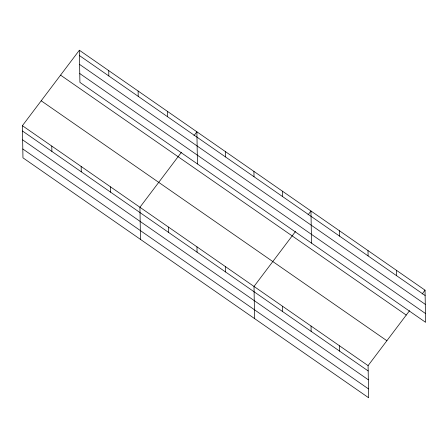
<?xml version="1.0" encoding="UTF-8"?>
<svg xmlns="http://www.w3.org/2000/svg" width="448" height="448" viewBox="0 0 448 448"><rect width="100%" height="100%" fill="white"/><g stroke="black" fill="none" stroke-linecap="round" stroke-linejoin="round"><path stroke-width="0.67" d="M409.584 310.643L368.082 365.624L368.642 397.762L22.96 157.825L22.4 125.686L79.358 50.238L425.04 290.175L425.6 322.314L79.918 82.376L79.358 50.238M181.434 152.286L139.933 207.262L140.493 239.406M193.962 135.688L196.89 131.818L197.45 163.957M295.512 231.465L254.01 286.446L254.57 318.584M308.039 214.866L310.962 210.997L311.522 243.135M422.117 294.045L425.04 290.175M79.447 55.574L425.13 295.506M79.604 64.417L425.286 304.354M79.761 73.534L425.443 313.471M60.558 75.135L406.246 315.073M41.194 100.789L386.882 340.726M22.4 125.686L368.082 365.624M22.495 131.018L368.178 370.955M22.646 139.866L368.329 379.803M22.809 148.982L368.491 388.914M396.519 270.379L396.614 275.716M367.998 250.583L368.094 255.92M339.483 230.787L339.573 236.124M339.567 345.828L339.657 351.159M311.046 326.032L311.142 331.369M282.442 191.201L282.537 196.538M282.526 306.236L282.621 311.573M253.926 171.405L254.016 176.742M225.406 151.609L225.501 156.946M225.49 266.65L225.585 271.981M196.969 246.854L197.064 252.19M167.507 111.423L167.597 116.754M168.454 227.058L168.543 232.394M138.124 91.028L138.214 96.359M108.741 70.633L108.83 75.97M110.55 186.872L110.645 192.203M81.166 166.477L81.262 171.808M51.783 146.082L51.878 151.413"/></g></svg>
